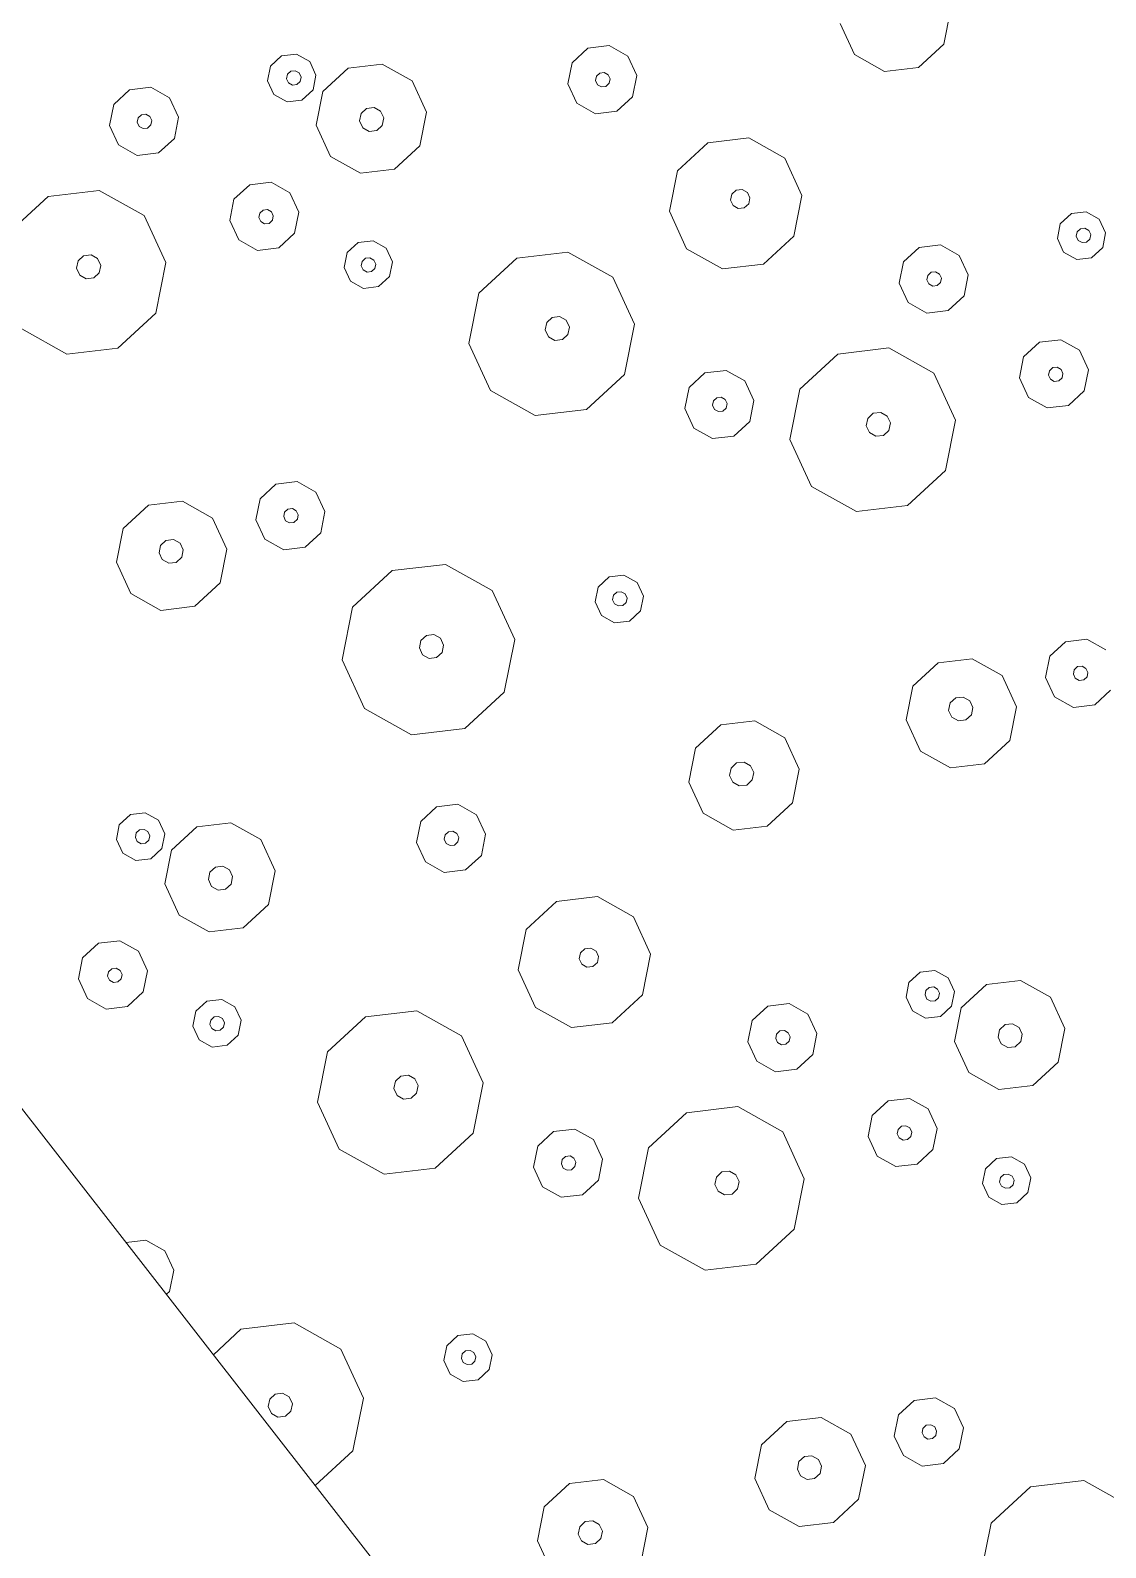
# Model space of a CAD drawing. Header units: metres. Extents: x -2858 to 512, y -1995 to 1252.
# Drawn here: x -578.044 to -575.568, y 424.418 to 427.91 of the extents above; entities that cross this region are included whole.
import ezdxf
from ezdxf.lldxf.tags import DXFTag

# ---------------------------------------------------------------- set-up
doc = ezdxf.new("R2010")
doc.units = ezdxf.units.M
doc.layers.add('Calque commun', color=7, linetype='Continuous')
doc.layers.add('Calque11', color=7, linetype='Continuous')
tags = doc.linetypes.add('HIDDENX2', pattern=[0.75, 0.5, -0.25]).pattern_tags.tags
tags[6:7] = [DXFTag(74, 4), DXFTag(75, 0), DXFTag(340, '0'), DXFTag(46, 1.0), DXFTag(50, 0.0), DXFTag(44, 0.0), DXFTag(45, 0.0)]
tags[4:5] = [DXFTag(74, 4), DXFTag(75, 0), DXFTag(340, '0'), DXFTag(46, 1.0), DXFTag(50, 0.0), DXFTag(44, 0.0), DXFTag(45, 0.0)]

# ---------------------------------------------------------------- blocks, each defined once
blk = doc.blocks.new('geometrebondepartleger')
at = {"layer": 'Calque11', "color": 7, "linetype": 'Continuous', "lineweight": 9}
blk.add_line((150.3457, 147.4392, 79), (130.1803, 35.9078, 79), dxfattribs=at)
blk = doc.blocks.new('pattern')
at = {"layer": 'Calque commun', "color": 54, "linetype": 'Continuous', "lineweight": 9}
for p, q in [((62.0987, 44.3588), (62.0719, 44.4795)), ((62.1914, 44.277), (62.0987, 44.3588)), ((62.4209, 44.3281), (62.3144, 44.2653)), ((62.3144, 44.2653), (62.1914, 44.277)), ((62.1737, 44.026), (62.1934, 44.0713)), ((62.1934, 44.0713), (62.236, 44.0965)), ((62.236, 44.0965), (62.2852, 44.0918)), ((62.2852, 44.0918), (62.3223, 44.0591)), ((62.2401, 44.0304), (62.249, 44.0356)), ((62.249, 44.0356), (62.2594, 44.0347)), ((62.3223, 44.0591), (62.333, 44.0108)), ((62.1845, 43.9777), (62.1737, 44.026)), ((62.2359, 44.0208), (62.2401, 44.0304)), ((62.2382, 44.0107), (62.2359, 44.0208)), ((62.246, 44.0038), (62.2382, 44.0107)), ((62.2563, 44.0028), (62.246, 44.0038)), ((62.2653, 44.0081), (62.2563, 44.0028)), ((62.2594, 44.0347), (62.2671, 44.0278)), ((62.2694, 44.0177), (62.2653, 44.0081)), ((62.2671, 44.0278), (62.2694, 44.0177)), ((62.333, 44.0108), (62.3134, 43.9654)), ((62.4085, 43.961), (62.4766, 44.0012)), ((62.4766, 44.0012), (62.5554, 43.9937)), ((62.2216, 43.945), (62.1845, 43.9777)), ((62.5554, 43.9937), (62.6147, 43.9413)), ((62.2708, 43.9403), (62.2216, 43.945)), ((62.3134, 43.9654), (62.2708, 43.9403)), ((62.377, 43.8884), (62.4085, 43.961)), ((62.6147, 43.9413), (62.6319, 43.8641)), ((62.3942, 43.8112), (62.377, 43.8884)), ((62.47, 43.871), (62.4769, 43.8869)), ((62.4738, 43.8541), (62.47, 43.871)), ((62.4769, 43.8869), (62.4918, 43.8957)), ((62.4918, 43.8957), (62.509, 43.894)), ((62.509, 43.894), (62.522, 43.8826)), ((62.5257, 43.8657), (62.5189, 43.8498)), ((62.522, 43.8826), (62.5257, 43.8657)), ((62.6319, 43.8641), (62.6004, 43.7915)), ((62.4867, 43.8427), (62.4738, 43.8541)), ((62.504, 43.841), (62.4867, 43.8427)), ((62.5189, 43.8498), (62.504, 43.841)), ((61.6474, 43.7716), (61.6612, 43.8033)), ((61.6612, 43.8033), (61.691, 43.8209)), ((61.691, 43.8209), (61.7255, 43.8176)), ((61.7255, 43.8176), (61.7514, 43.7947)), ((61.7514, 43.7947), (61.7589, 43.7609)), ((62.4535, 43.7588), (62.3942, 43.8112)), ((62.6004, 43.7915), (62.5323, 43.7513)), ((61.655, 43.7378), (61.6474, 43.7716)), ((61.6869, 43.7688), (61.691, 43.7783)), ((61.6891, 43.7587), (61.6869, 43.7688)), ((61.6969, 43.7518), (61.6891, 43.7587)), ((61.691, 43.7783), (61.7, 43.7836)), ((61.7, 43.7836), (61.7103, 43.7826)), ((61.7103, 43.7826), (61.7181, 43.7757)), ((61.7203, 43.7656), (61.7162, 43.7561)), ((61.7181, 43.7757), (61.7203, 43.7656)), ((61.7589, 43.7609), (61.7452, 43.7292)), ((62.5323, 43.7513), (62.4535, 43.7588)), ((61.6809, 43.7149), (61.655, 43.7378)), ((61.7073, 43.7508), (61.6969, 43.7518)), ((61.7162, 43.7561), (61.7073, 43.7508)), ((61.7452, 43.7292), (61.7154, 43.7116)), ((62.849, 43.6834), (62.9172, 43.7236)), ((61.7154, 43.7116), (61.6809, 43.7149)), ((61.3525, 43.6323), (61.4206, 43.6725)), ((61.4206, 43.6725), (61.4994, 43.665)), ((61.4994, 43.665), (61.5587, 43.6126)), ((62.8176, 43.6108), (62.849, 43.6834)), ((61.321, 43.5597), (61.3525, 43.6323)), ((62.9249, 43.6108), (62.9398, 43.6196)), ((62.9398, 43.6196), (62.957, 43.618)), ((62.957, 43.618), (62.97, 43.6065)), ((61.5587, 43.6126), (61.5759, 43.5354)), ((61.7202, 43.5666), (61.7628, 43.5918)), ((61.7628, 43.5918), (61.812, 43.5871)), ((61.812, 43.5871), (61.8491, 43.5543)), ((62.8348, 43.5336), (62.8176, 43.6108)), ((62.918, 43.595), (62.9249, 43.6108)), ((62.9218, 43.5781), (62.918, 43.595)), ((62.9738, 43.5897), (62.9669, 43.5738)), ((62.97, 43.6065), (62.9738, 43.5897)), ((63.0724, 43.5865), (63.041, 43.514)), ((61.3382, 43.4825), (61.321, 43.5597)), ((61.4212, 43.552), (61.4281, 43.5679)), ((61.425, 43.5351), (61.4212, 43.552)), ((61.4281, 43.5679), (61.443, 43.5767)), ((61.443, 43.5767), (61.4603, 43.575)), ((61.4603, 43.575), (61.4732, 43.5636)), ((61.477, 43.5467), (61.4701, 43.5308)), ((61.4732, 43.5636), (61.477, 43.5467)), ((61.7005, 43.5213), (61.7202, 43.5666)), ((61.8491, 43.5543), (61.8598, 43.5061)), ((62.9347, 43.5666), (62.9218, 43.5781)), ((62.952, 43.565), (62.9347, 43.5666)), ((62.9669, 43.5738), (62.952, 43.565)), ((61.438, 43.5237), (61.425, 43.5351)), ((61.4552, 43.522), (61.438, 43.5237)), ((61.4701, 43.5308), (61.4552, 43.522)), ((61.5759, 43.5354), (61.5444, 43.4628)), ((61.7113, 43.473), (61.7005, 43.5213)), ((61.7614, 43.5191), (61.7656, 43.5286)), ((61.7637, 43.5089), (61.7614, 43.5191)), ((61.7656, 43.5286), (61.7745, 43.5339)), ((61.7745, 43.5339), (61.7848, 43.5329)), ((61.7848, 43.5329), (61.7926, 43.526)), ((61.7949, 43.5159), (61.7907, 43.5064)), ((61.7926, 43.526), (61.7949, 43.5159)), ((62.8941, 43.4812), (62.8348, 43.5336)), ((63.041, 43.514), (62.9728, 43.4737)), ((61.3975, 43.4301), (61.3382, 43.4825)), ((61.7715, 43.5021), (61.7637, 43.5089)), ((61.7818, 43.5011), (61.7715, 43.5021)), ((61.7907, 43.5064), (61.7818, 43.5011)), ((61.8598, 43.5061), (61.8401, 43.4607)), ((62.9728, 43.4737), (62.8941, 43.4812)), ((61.5444, 43.4628), (61.4763, 43.4226)), ((61.7483, 43.4403), (61.7113, 43.473)), ((61.8401, 43.4607), (61.7976, 43.4356)), ((62.0106, 43.4158), (62.1128, 43.4762)), ((62.1128, 43.4762), (62.2309, 43.4649)), ((62.2309, 43.4649), (62.3198, 43.3864)), ((61.4763, 43.4226), (61.3975, 43.4301)), ((61.7976, 43.4356), (61.7483, 43.4403)), ((61.9634, 43.307), (62.0106, 43.4158)), ((61.445, 43.354), (61.4588, 43.3858)), ((61.4588, 43.3858), (61.4886, 43.4034)), ((61.4886, 43.4034), (61.5231, 43.4001)), ((61.5231, 43.4001), (61.549, 43.3772)), ((61.549, 43.3772), (61.5565, 43.3434)), ((62.3198, 43.3864), (62.3456, 43.2705)), ((61.4526, 43.3203), (61.445, 43.354)), ((61.4807, 43.3537), (61.4848, 43.3632)), ((61.4829, 43.3435), (61.4807, 43.3537)), ((61.4907, 43.3367), (61.4829, 43.3435)), ((61.4848, 43.3632), (61.4938, 43.3685)), ((61.4938, 43.3685), (61.5041, 43.3675)), ((61.51, 43.3409), (61.5011, 43.3357)), ((61.5041, 43.3675), (61.5119, 43.3606)), ((61.5141, 43.3505), (61.51, 43.3409)), ((61.5119, 43.3606), (61.5141, 43.3505)), ((61.5565, 43.3434), (61.5428, 43.3117)), ((61.4785, 43.2973), (61.4526, 43.3203)), ((61.5011, 43.3357), (61.4907, 43.3367)), ((61.5428, 43.3117), (61.513, 43.2941)), ((61.9892, 43.1911), (61.9634, 43.307)), ((62.1087, 43.2928), (62.1155, 43.3086)), ((62.1155, 43.3086), (62.1305, 43.3174)), ((62.1305, 43.3174), (62.1477, 43.3158)), ((62.1477, 43.3158), (62.1607, 43.3043)), ((62.1607, 43.3043), (62.1644, 43.2874)), ((61.513, 43.2941), (61.4785, 43.2973)), ((62.1124, 43.2759), (62.1087, 43.2928)), ((62.1254, 43.2644), (62.1124, 43.2759)), ((62.1575, 43.2716), (62.1426, 43.2628)), ((62.1644, 43.2874), (62.1575, 43.2716)), ((62.3456, 43.2705), (62.2984, 43.1617)), ((61.7421, 43.2148), (61.7847, 43.2399)), ((61.7847, 43.2399), (61.8339, 43.2352)), ((61.8339, 43.2352), (61.871, 43.2025)), ((62.1426, 43.2628), (62.1254, 43.2644)), ((61.7225, 43.1694), (61.7421, 43.2148)), ((61.871, 43.2025), (61.8817, 43.1542)), ((60.7028, 43.1913), (60.752, 43.1866)), ((60.752, 43.1866), (60.7891, 43.1539)), ((61.7332, 43.1212), (61.7225, 43.1694)), ((61.7847, 43.1643), (61.7888, 43.1738)), ((61.7869, 43.1542), (61.7847, 43.1643)), ((61.7888, 43.1738), (61.7977, 43.1791)), ((61.7977, 43.1791), (61.8081, 43.1781)), ((61.8081, 43.1781), (61.8158, 43.1712)), ((61.8158, 43.1712), (61.8181, 43.1611)), ((62.0781, 43.1126), (61.9892, 43.1911)), ((62.7918, 43.1509), (62.8216, 43.1685)), ((62.8216, 43.1685), (62.8561, 43.1652)), ((62.8561, 43.1652), (62.882, 43.1423)), ((60.7069, 43.1252), (60.7158, 43.1305)), ((60.7158, 43.1305), (60.7262, 43.1295)), ((60.7262, 43.1295), (60.734, 43.1226)), ((60.7891, 43.1539), (60.7999, 43.1056)), ((61.7947, 43.1473), (61.7869, 43.1542)), ((61.805, 43.1463), (61.7947, 43.1473)), ((61.814, 43.1516), (61.805, 43.1463)), ((61.8181, 43.1611), (61.814, 43.1516)), ((61.8817, 43.1542), (61.8621, 43.1089)), ((62.2984, 43.1617), (62.1963, 43.1013)), ((62.778, 43.1191), (62.7918, 43.1509)), ((62.82, 43.1258), (62.8289, 43.1311)), ((62.8289, 43.1311), (62.8392, 43.1301)), ((62.8392, 43.1301), (62.847, 43.1232)), ((62.882, 43.1423), (62.8895, 43.1085)), ((60.6513, 43.0725), (60.6406, 43.1208)), ((60.7028, 43.1156), (60.7069, 43.1252)), ((60.705, 43.1055), (60.7028, 43.1156)), ((60.7128, 43.0986), (60.705, 43.1055)), ((60.7231, 43.0977), (60.7128, 43.0986)), ((60.7321, 43.1029), (60.7231, 43.0977)), ((60.7362, 43.1125), (60.7321, 43.1029)), ((60.734, 43.1226), (60.7362, 43.1125)), ((60.7999, 43.1056), (60.7802, 43.0602)), ((60.8753, 43.0558), (60.9434, 43.096)), ((60.9434, 43.096), (61.0222, 43.0885)), ((61.7703, 43.0884), (61.7332, 43.1212)), ((61.8621, 43.1089), (61.8195, 43.0837)), ((62.1963, 43.1013), (62.0781, 43.1126)), ((62.7856, 43.0853), (62.778, 43.1191)), ((62.8158, 43.1163), (62.82, 43.1258)), ((62.8181, 43.1061), (62.8158, 43.1163)), ((62.8259, 43.0993), (62.8181, 43.1061)), ((62.8362, 43.0983), (62.8259, 43.0993)), ((62.8451, 43.1036), (62.8362, 43.0983)), ((62.8493, 43.1131), (62.8451, 43.1036)), ((62.847, 43.1232), (62.8493, 43.1131)), ((62.8895, 43.1085), (62.8758, 43.0767)), ((60.6884, 43.0398), (60.6513, 43.0725)), ((60.7802, 43.0602), (60.7376, 43.0351)), ((61.0222, 43.0885), (61.0815, 43.0361)), ((61.8195, 43.0837), (61.7703, 43.0884)), ((62.2864, 43.0398), (62.329, 43.0649)), ((62.329, 43.0649), (62.3782, 43.0603)), ((62.3782, 43.0603), (62.4153, 43.0275)), ((62.8115, 43.0624), (62.7856, 43.0853)), ((62.846, 43.0591), (62.8115, 43.0624)), ((62.8758, 43.0767), (62.846, 43.0591)), ((63.0635, 42.9965), (63.17, 43.0594)), ((63.17, 43.0594), (63.2877, 43.0482)), ((60.7376, 43.0351), (60.6884, 43.0398)), ((60.8438, 42.9832), (60.8753, 43.0558)), ((61.0815, 43.0361), (61.0987, 42.9589)), ((62.2668, 42.9944), (62.2864, 43.0398)), ((62.4153, 43.0275), (62.4261, 42.9793)), ((60.9437, 42.9817), (60.9586, 42.9905)), ((60.9586, 42.9905), (60.9758, 42.9889)), ((60.9758, 42.9889), (60.9888, 42.9774)), ((62.2775, 42.9462), (62.2668, 42.9944)), ((62.329, 42.9893), (62.3331, 42.9989)), ((62.3312, 42.9792), (62.329, 42.9893)), ((62.3331, 42.9989), (62.342, 43.0041)), ((62.342, 43.0041), (62.3524, 43.0031)), ((62.3524, 43.0031), (62.3602, 42.9963)), ((62.3602, 42.9963), (62.3624, 42.9861)), ((63.0144, 42.8831), (63.0635, 42.9965)), ((60.861, 42.906), (60.8438, 42.9832)), ((60.9368, 42.9658), (60.9437, 42.9817)), ((60.9406, 42.9489), (60.9368, 42.9658)), ((60.9926, 42.9605), (60.9857, 42.9446)), ((60.9888, 42.9774), (60.9926, 42.9605)), ((61.0987, 42.9589), (61.0672, 42.8863)), ((62.339, 42.9723), (62.3312, 42.9792)), ((62.3493, 42.9713), (62.339, 42.9723)), ((62.3583, 42.9766), (62.3493, 42.9713)), ((62.3624, 42.9861), (62.3583, 42.9766)), ((62.4261, 42.9793), (62.4064, 42.9339)), ((60.9536, 42.9375), (60.9406, 42.9489)), ((60.9708, 42.9358), (60.9536, 42.9375)), ((60.9857, 42.9446), (60.9708, 42.9358)), ((62.3146, 42.9135), (62.2775, 42.9462)), ((62.4064, 42.9339), (62.3638, 42.9088)), ((60.9203, 42.8536), (60.861, 42.906)), ((61.0672, 42.8863), (60.9991, 42.8461)), ((62.3638, 42.9088), (62.3146, 42.9135)), ((63.0412, 42.7625), (63.0144, 42.8831)), ((63.1756, 42.8674), (63.1825, 42.8833)), ((63.1825, 42.8833), (63.1974, 42.8921)), ((63.1974, 42.8921), (63.2146, 42.8904)), ((63.2146, 42.8904), (63.2276, 42.879)), ((60.9991, 42.8461), (60.9203, 42.8536)), ((61.8615, 42.8078), (61.9432, 42.8561)), ((61.9432, 42.8561), (62.0378, 42.8471)), ((63.1793, 42.8505), (63.1756, 42.8674)), ((63.1923, 42.8391), (63.1793, 42.8505)), ((63.2313, 42.8621), (63.2244, 42.8462)), ((63.2276, 42.879), (63.2313, 42.8621)), ((61.3159, 42.7782), (61.384, 42.8184)), ((61.384, 42.8184), (61.4627, 42.8109)), ((62.0378, 42.8471), (62.1089, 42.7843)), ((63.2095, 42.8374), (63.1923, 42.8391)), ((63.2244, 42.8462), (63.2095, 42.8374)), ((61.4627, 42.8109), (61.522, 42.7586)), ((61.8237, 42.7207), (61.8615, 42.8078)), ((62.1089, 42.7843), (62.1296, 42.6916)), ((61.2844, 42.7056), (61.3159, 42.7782)), ((61.522, 42.7586), (61.5392, 42.6813)), ((62.339, 42.7179), (62.4412, 42.7782)), ((62.4412, 42.7782), (62.5594, 42.767)), ((62.5594, 42.767), (62.6483, 42.6884)), ((63.1339, 42.6807), (63.0412, 42.7625)), ((61.3917, 42.7056), (61.4066, 42.7144)), ((61.4066, 42.7144), (61.4238, 42.7128)), ((61.4238, 42.7128), (61.4368, 42.7013)), ((61.8444, 42.6281), (61.8237, 42.7207)), ((61.94, 42.7094), (61.9455, 42.7221)), ((61.943, 42.6958), (61.94, 42.7094)), ((61.9455, 42.7221), (61.9574, 42.7291)), ((61.9574, 42.7291), (61.9712, 42.7278)), ((61.9712, 42.7278), (61.9816, 42.7186)), ((61.9816, 42.7186), (61.9846, 42.7051)), ((62.2918, 42.609), (62.339, 42.7179)), ((60.187, 42.6614), (60.2296, 42.6866)), ((60.2296, 42.6866), (60.2788, 42.6819)), ((60.2788, 42.6819), (60.3159, 42.6492)), ((61.3016, 42.6284), (61.2844, 42.7056)), ((61.3848, 42.6898), (61.3917, 42.7056)), ((61.3886, 42.6729), (61.3848, 42.6898)), ((61.4406, 42.6845), (61.4337, 42.6686)), ((61.4368, 42.7013), (61.4406, 42.6845)), ((61.5392, 42.6813), (61.5078, 42.6088)), ((61.9534, 42.6867), (61.943, 42.6958)), ((61.9671, 42.6854), (61.9534, 42.6867)), ((61.9791, 42.6924), (61.9671, 42.6854)), ((61.9846, 42.7051), (61.9791, 42.6924)), ((62.1296, 42.6916), (62.0918, 42.6045)), ((62.6483, 42.6884), (62.6741, 42.5726)), ((63.2197, 42.6725), (63.1339, 42.6807)), ((60.1674, 42.6161), (60.187, 42.6614)), ((60.3159, 42.6492), (60.3266, 42.6009)), ((61.4016, 42.6614), (61.3886, 42.6729)), ((61.4188, 42.6598), (61.4016, 42.6614)), ((61.4337, 42.6686), (61.4188, 42.6598)), ((60.1781, 42.5678), (60.1674, 42.6161)), ((60.2283, 42.6139), (60.2324, 42.6234)), ((60.2305, 42.6037), (60.2283, 42.6139)), ((60.2324, 42.6234), (60.2413, 42.6287)), ((60.2413, 42.6287), (60.2517, 42.6277)), ((60.2517, 42.6277), (60.2595, 42.6208)), ((60.2617, 42.6107), (60.2576, 42.6012)), ((60.2595, 42.6208), (60.2617, 42.6107)), ((61.3609, 42.576), (61.3016, 42.6284)), ((61.5078, 42.6088), (61.4397, 42.5685)), ((61.9155, 42.5652), (61.8444, 42.6281)), ((62.0918, 42.6045), (62.01, 42.5562)), ((62.3176, 42.4932), (62.2918, 42.609)), ((62.4371, 42.5948), (62.444, 42.6107)), ((62.444, 42.6107), (62.4589, 42.6195)), ((62.4589, 42.6195), (62.4761, 42.6178)), ((62.4761, 42.6178), (62.4891, 42.6064)), ((62.4891, 42.6064), (62.4929, 42.5895)), ((60.2383, 42.5969), (60.2305, 42.6037)), ((60.2486, 42.5959), (60.2383, 42.5969)), ((60.2576, 42.6012), (60.2486, 42.5959)), ((60.3266, 42.6009), (60.307, 42.5555)), ((60.4774, 42.5106), (60.5796, 42.571)), ((60.5796, 42.571), (60.6977, 42.5597)), ((61.4397, 42.5685), (61.3609, 42.576)), ((62.4409, 42.5779), (62.4371, 42.5948)), ((62.4539, 42.5665), (62.4409, 42.5779)), ((62.486, 42.5736), (62.4711, 42.5648)), ((62.4929, 42.5895), (62.486, 42.5736)), ((62.6741, 42.5726), (62.6269, 42.4637)), ((60.2152, 42.5351), (60.1781, 42.5678)), ((60.2644, 42.5304), (60.2152, 42.5351)), ((60.307, 42.5555), (60.2644, 42.5304)), ((60.6977, 42.5597), (60.7867, 42.4812)), ((62.01, 42.5562), (61.9155, 42.5652)), ((62.4711, 42.5648), (62.4539, 42.5665)), ((60.4302, 42.4018), (60.4774, 42.5106)), ((63.1359, 42.475), (63.1785, 42.5001)), ((63.1785, 42.5001), (63.1884, 42.4992)), ((59.9119, 42.4488), (59.9256, 42.4806)), ((59.9256, 42.4806), (59.9554, 42.4982)), ((59.9554, 42.4982), (59.9899, 42.4949)), ((59.9899, 42.4949), (60.0158, 42.472)), ((60.0158, 42.472), (60.0234, 42.4382)), ((60.7867, 42.4812), (60.8125, 42.3653)), ((62.4066, 42.4147), (62.3176, 42.4932)), ((63.1162, 42.4296), (63.1359, 42.475)), ((59.9194, 42.4151), (59.9119, 42.4488)), ((59.9475, 42.4485), (59.9516, 42.458)), ((59.9498, 42.4383), (59.9475, 42.4485)), ((59.9576, 42.4315), (59.9498, 42.4383)), ((59.9516, 42.458), (59.9606, 42.4633)), ((59.9679, 42.4305), (59.9576, 42.4315)), ((59.9606, 42.4633), (59.9709, 42.4623)), ((59.9768, 42.4358), (59.9679, 42.4305)), ((59.9709, 42.4623), (59.9787, 42.4554)), ((59.981, 42.4453), (59.9768, 42.4358)), ((59.9787, 42.4554), (59.981, 42.4453)), ((60.0234, 42.4382), (60.0096, 42.4065)), ((62.6269, 42.4637), (62.5247, 42.4034)), ((63.127, 42.3813), (63.1162, 42.4296)), ((59.9453, 42.3922), (59.9194, 42.4151)), ((60.0096, 42.4065), (59.9798, 42.3889)), ((60.456, 42.2859), (60.4302, 42.4018)), ((60.5755, 42.3876), (60.5824, 42.4034)), ((60.5824, 42.4034), (60.5973, 42.4122)), ((60.5973, 42.4122), (60.6145, 42.4106)), ((60.6145, 42.4106), (60.6275, 42.3991)), ((60.6275, 42.3991), (60.6312, 42.3822)), ((62.5247, 42.4034), (62.4066, 42.4147)), ((59.9798, 42.3889), (59.9453, 42.3922)), ((60.5793, 42.3707), (60.5755, 42.3876)), ((60.5922, 42.3592), (60.5793, 42.3707)), ((60.6244, 42.3664), (60.6095, 42.3576)), ((60.6312, 42.3822), (60.6244, 42.3664)), ((60.8125, 42.3653), (60.7653, 42.2565)), ((61.9094, 42.3405), (61.952, 42.3657)), ((61.952, 42.3657), (62.0012, 42.361)), ((62.0012, 42.361), (62.0382, 42.3282)), ((63.1616, 42.3508), (63.127, 42.3813)), ((60.209, 42.3096), (60.2515, 42.3347)), ((60.2515, 42.3347), (60.3007, 42.33)), ((60.3007, 42.33), (60.3378, 42.2973)), ((60.6095, 42.3576), (60.5922, 42.3592)), ((61.8897, 42.2952), (61.9094, 42.3405)), ((62.0382, 42.3282), (62.049, 42.28)), ((60.1893, 42.2642), (60.209, 42.3096)), ((60.3378, 42.2973), (60.3486, 42.249)), ((61.9005, 42.2469), (61.8897, 42.2952)), ((61.9519, 42.29), (61.956, 42.2996)), ((61.9542, 42.2799), (61.9519, 42.29)), ((61.956, 42.2996), (61.965, 42.3048)), ((61.965, 42.3048), (61.9753, 42.3039)), ((61.9753, 42.3039), (61.9831, 42.297)), ((61.9831, 42.297), (61.9854, 42.2868)), ((60.2, 42.216), (60.1893, 42.2642)), ((60.2515, 42.2591), (60.2556, 42.2686)), ((60.2537, 42.249), (60.2515, 42.2591)), ((60.2556, 42.2686), (60.2646, 42.2739)), ((60.2646, 42.2739), (60.2749, 42.2729)), ((60.2749, 42.2729), (60.2827, 42.266)), ((60.2849, 42.2559), (60.2808, 42.2464)), ((60.2827, 42.266), (60.2849, 42.2559)), ((60.545, 42.2074), (60.456, 42.2859)), ((60.7653, 42.2565), (60.6631, 42.1962)), ((61.2586, 42.2457), (61.2884, 42.2633)), ((61.2884, 42.2633), (61.3229, 42.26)), ((61.3229, 42.26), (61.3488, 42.2371)), ((61.962, 42.273), (61.9542, 42.2799)), ((61.9723, 42.272), (61.962, 42.273)), ((61.9812, 42.2773), (61.9723, 42.272)), ((61.9854, 42.2868), (61.9812, 42.2773)), ((62.049, 42.28), (62.0293, 42.2346)), ((60.2615, 42.2421), (60.2537, 42.249)), ((60.2719, 42.2411), (60.2615, 42.2421)), ((60.2808, 42.2464), (60.2719, 42.2411)), ((60.3486, 42.249), (60.3289, 42.2037)), ((61.2449, 42.2139), (61.2586, 42.2457)), ((61.2826, 42.2111), (61.2868, 42.2206)), ((61.2868, 42.2206), (61.2957, 42.2259)), ((61.2957, 42.2259), (61.3061, 42.2249)), ((61.3061, 42.2249), (61.3138, 42.218)), ((61.3488, 42.2371), (61.3564, 42.2033)), ((61.9375, 42.2142), (61.9005, 42.2469)), ((62.0293, 42.2346), (61.9868, 42.2095)), ((62.6037, 42.2069), (62.6335, 42.2245)), ((62.6335, 42.2245), (62.668, 42.2213)), ((62.668, 42.2213), (62.6939, 42.1984)), ((60.2371, 42.1832), (60.2, 42.216)), ((60.3289, 42.2037), (60.2863, 42.1785)), ((60.6631, 42.1962), (60.545, 42.2074)), ((61.2524, 42.1801), (61.2449, 42.2139)), ((61.2849, 42.2009), (61.2826, 42.2111)), ((61.2927, 42.1941), (61.2849, 42.2009)), ((61.303, 42.1931), (61.2927, 42.1941)), ((61.312, 42.1984), (61.303, 42.1931)), ((61.3161, 42.2079), (61.312, 42.1984)), ((61.3138, 42.218), (61.3161, 42.2079)), ((61.3564, 42.2033), (61.3426, 42.1715)), ((61.9868, 42.2095), (61.9375, 42.2142)), ((62.5899, 42.1752), (62.6037, 42.2069)), ((62.6335, 42.182), (62.6424, 42.1872)), ((62.6424, 42.1872), (62.6528, 42.1863)), ((62.6528, 42.1863), (62.6606, 42.1794)), ((62.6939, 42.1984), (62.7014, 42.1646)), ((60.2863, 42.1785), (60.2371, 42.1832)), ((60.7533, 42.1346), (60.7958, 42.1598)), ((60.7958, 42.1598), (60.8451, 42.1551)), ((60.8451, 42.1551), (60.8821, 42.1223)), ((61.2783, 42.1572), (61.2524, 42.1801)), ((61.3128, 42.154), (61.2783, 42.1572)), ((61.3426, 42.1715), (61.3128, 42.154)), ((61.5303, 42.0913), (61.6368, 42.1542)), ((61.6368, 42.1542), (61.7598, 42.1425)), ((62.5975, 42.1414), (62.5899, 42.1752)), ((62.6294, 42.1724), (62.6335, 42.182)), ((62.6316, 42.1623), (62.6294, 42.1724)), ((62.6394, 42.1554), (62.6316, 42.1623)), ((62.6498, 42.1544), (62.6394, 42.1554)), ((62.6587, 42.1597), (62.6498, 42.1544)), ((62.6628, 42.1693), (62.6587, 42.1597)), ((62.6606, 42.1794), (62.6628, 42.1693)), ((62.7014, 42.1646), (62.6877, 42.1328)), ((60.7336, 42.0893), (60.7533, 42.1346)), ((60.8821, 42.1223), (60.8929, 42.0741)), ((61.7598, 42.1425), (61.8525, 42.0606)), ((62.6234, 42.1185), (62.5975, 42.1414)), ((62.6579, 42.1152), (62.6234, 42.1185)), ((62.6877, 42.1328), (62.6579, 42.1152)), ((60.7443, 42.041), (60.7336, 42.0893)), ((60.7958, 42.0841), (60.7999, 42.0937)), ((60.798, 42.074), (60.7958, 42.0841)), ((60.7999, 42.0937), (60.8089, 42.0989)), ((60.8089, 42.0989), (60.8192, 42.0979)), ((60.8192, 42.0979), (60.827, 42.0911)), ((60.8292, 42.0809), (60.8251, 42.0714)), ((60.827, 42.0911), (60.8292, 42.0809)), ((61.4812, 41.9779), (61.5303, 42.0913)), ((60.8058, 42.0671), (60.798, 42.074)), ((60.8162, 42.0661), (60.8058, 42.0671)), ((60.8251, 42.0714), (60.8162, 42.0661)), ((60.8929, 42.0741), (60.8732, 42.0287)), ((61.8525, 42.0606), (61.8794, 41.94)), ((62.295, 42.0359), (62.3631, 42.0761)), ((62.3631, 42.0761), (62.4419, 42.0686)), ((62.4419, 42.0686), (62.5012, 42.0163)), ((60.7814, 42.0083), (60.7443, 42.041)), ((60.8732, 42.0287), (60.8306, 42.0036)), ((62.2635, 41.9633), (62.295, 42.0359)), ((62.5012, 42.0163), (62.5184, 41.939)), ((60.8306, 42.0036), (60.7814, 42.0083)), ((61.5081, 41.8573), (61.4812, 41.9779)), ((61.6424, 41.9622), (61.6493, 41.9781)), ((61.6493, 41.9781), (61.6642, 41.9869)), ((61.6642, 41.9869), (61.6814, 41.9852)), ((61.6814, 41.9852), (61.6944, 41.9738)), ((62.3706, 41.9715), (62.3855, 41.9803)), ((62.3855, 41.9803), (62.4028, 41.9787)), ((62.4028, 41.9787), (62.4157, 41.9672)), ((62.6627, 41.9703), (62.7053, 41.9954)), ((62.7053, 41.9954), (62.7545, 41.9907)), ((62.7545, 41.9907), (62.7916, 41.958)), ((60.3283, 41.9026), (60.4101, 41.9509)), ((60.4101, 41.9509), (60.5046, 41.9419)), ((60.5046, 41.9419), (60.5757, 41.8791)), ((61.6462, 41.9453), (61.6424, 41.9622)), ((61.6591, 41.9339), (61.6462, 41.9453)), ((61.6913, 41.941), (61.6764, 41.9322)), ((61.6981, 41.9569), (61.6913, 41.941)), ((61.6944, 41.9738), (61.6981, 41.9569)), ((62.2807, 41.8861), (62.2635, 41.9633)), ((62.3637, 41.9556), (62.3706, 41.9715)), ((62.3675, 41.9387), (62.3637, 41.9556)), ((62.4195, 41.9503), (62.4126, 41.9345)), ((62.4157, 41.9672), (62.4195, 41.9503)), ((62.643, 41.9249), (62.6627, 41.9703)), ((62.7916, 41.958), (62.8023, 41.9097)), ((59.7827, 41.873), (59.8508, 41.9132)), ((59.8508, 41.9132), (59.9296, 41.9057)), ((59.9296, 41.9057), (59.9889, 41.8534)), ((61.6764, 41.9322), (61.6591, 41.9339)), ((61.8794, 41.94), (61.8302, 41.8266)), ((62.3805, 41.9273), (62.3675, 41.9387)), ((62.3977, 41.9257), (62.3805, 41.9273)), ((62.4126, 41.9345), (62.3977, 41.9257)), ((62.5184, 41.939), (62.4869, 41.8665)), ((62.6538, 41.8766), (62.643, 41.9249)), ((62.7039, 41.9227), (62.7081, 41.9322)), ((62.7062, 41.9126), (62.7039, 41.9227)), ((62.714, 41.9057), (62.7062, 41.9126)), ((62.7081, 41.9322), (62.717, 41.9375)), ((62.7243, 41.9047), (62.714, 41.9057)), ((62.717, 41.9375), (62.7273, 41.9365)), ((62.7332, 41.91), (62.7243, 41.9047)), ((62.7273, 41.9365), (62.7351, 41.9297)), ((62.7374, 41.9195), (62.7332, 41.91)), ((62.7351, 41.9297), (62.7374, 41.9195)), ((62.8023, 41.9097), (62.7826, 41.8644)), ((60.2906, 41.8155), (60.3283, 41.9026)), ((60.5757, 41.8791), (60.5964, 41.7864)), ((60.8059, 41.8127), (60.908, 41.873)), ((60.908, 41.873), (61.0262, 41.8618)), ((62.34, 41.8337), (62.2807, 41.8861)), ((62.6908, 41.8439), (62.6538, 41.8766)), ((59.9889, 41.8534), (60.0061, 41.7761)), ((61.0262, 41.8618), (61.1151, 41.7832)), ((61.6007, 41.7755), (61.5081, 41.8573)), ((62.4869, 41.8665), (62.4188, 41.8262)), ((62.7401, 41.8392), (62.6908, 41.8439)), ((62.7826, 41.8644), (62.7401, 41.8392)), ((60.3112, 41.7229), (60.2906, 41.8155)), ((60.4068, 41.8042), (60.4123, 41.8169)), ((60.4098, 41.7906), (60.4068, 41.8042)), ((60.4123, 41.8169), (60.4242, 41.8239)), ((60.4242, 41.8239), (60.438, 41.8226)), ((60.438, 41.8226), (60.4484, 41.8134)), ((60.4484, 41.8134), (60.4514, 41.7999)), ((60.7587, 41.7038), (60.8059, 41.8127)), ((61.8302, 41.8266), (61.7238, 41.7637)), ((62.4188, 41.8262), (62.34, 41.8337)), ((62.4013, 41.7894), (62.4311, 41.807)), ((62.4311, 41.807), (62.4656, 41.8037)), ((62.4656, 41.8037), (62.4915, 41.7808)), ((60.0061, 41.7761), (59.9746, 41.7036)), ((60.4202, 41.7815), (60.4098, 41.7906)), ((60.434, 41.7802), (60.4202, 41.7815)), ((60.4459, 41.7872), (60.434, 41.7802)), ((60.4514, 41.7999), (60.4459, 41.7872)), ((60.5964, 41.7864), (60.5586, 41.6993)), ((61.1151, 41.7832), (61.1409, 41.6674)), ((61.7238, 41.7637), (61.6007, 41.7755)), ((62.3875, 41.7577), (62.4013, 41.7894)), ((62.4232, 41.7573), (62.4273, 41.7668)), ((62.4273, 41.7668), (62.4363, 41.7721)), ((62.4363, 41.7721), (62.4466, 41.7711)), ((62.4466, 41.7711), (62.4544, 41.7642)), ((62.4915, 41.7808), (62.499, 41.7471)), ((62.3951, 41.7239), (62.3875, 41.7577)), ((62.4254, 41.7472), (62.4232, 41.7573)), ((62.4332, 41.7403), (62.4254, 41.7472)), ((62.4436, 41.7393), (62.4332, 41.7403)), ((62.4525, 41.7446), (62.4436, 41.7393)), ((62.4566, 41.7541), (62.4525, 41.7446)), ((62.4544, 41.7642), (62.4566, 41.7541)), ((62.499, 41.7471), (62.4853, 41.7153)), ((60.3824, 41.66), (60.3112, 41.7229)), ((60.5586, 41.6993), (60.4769, 41.651)), ((60.7845, 41.588), (60.7587, 41.7038)), ((60.9039, 41.6896), (60.9108, 41.7055)), ((60.9108, 41.7055), (60.9257, 41.7143)), ((60.9257, 41.7143), (60.943, 41.7126)), ((60.943, 41.7126), (60.9559, 41.7012)), ((60.9559, 41.7012), (60.9597, 41.6843)), ((62.421, 41.701), (62.3951, 41.7239)), ((62.4555, 41.6977), (62.421, 41.701)), ((62.4853, 41.7153), (62.4555, 41.6977)), ((60.9077, 41.6727), (60.9039, 41.6896)), ((60.9207, 41.6613), (60.9077, 41.6727)), ((60.9379, 41.6596), (60.9207, 41.6613)), ((60.9528, 41.6684), (60.9379, 41.6596)), ((60.9597, 41.6843), (60.9528, 41.6684)), ((61.1409, 41.6674), (61.0937, 41.5585)), ((60.4769, 41.651), (60.3824, 41.66)), ((61.6027, 41.5698), (61.6453, 41.5949)), ((61.6453, 41.5949), (61.6945, 41.5902)), ((60.8734, 41.5095), (60.7845, 41.588)), ((61.0937, 41.5585), (60.9915, 41.4982)), ((61.5831, 41.5244), (61.6027, 41.5698)), ((61.6945, 41.5902), (61.7316, 41.5575)), ((61.7316, 41.5575), (61.7424, 41.5092)), ((61.5938, 41.4762), (61.5831, 41.5244)), ((61.6453, 41.5193), (61.6494, 41.5288)), ((61.6494, 41.5288), (61.6583, 41.5341)), ((61.6583, 41.5341), (61.6687, 41.5331)), ((61.6687, 41.5331), (61.6765, 41.5262)), ((61.6765, 41.5262), (61.6787, 41.5161)), ((60.9915, 41.4982), (60.8734, 41.5095)), ((61.6475, 41.5092), (61.6453, 41.5193)), ((61.6553, 41.5023), (61.6475, 41.5092)), ((61.6656, 41.5013), (61.6553, 41.5023)), ((61.6746, 41.5066), (61.6656, 41.5013)), ((61.6787, 41.5161), (61.6746, 41.5066)), ((61.7424, 41.5092), (61.7227, 41.4639)), ((61.8178, 41.4594), (61.8859, 41.4996)), ((61.8859, 41.4996), (61.9647, 41.4921)), ((61.9647, 41.4921), (62.024, 41.4398)), ((60.3762, 41.4353), (60.4188, 41.4605)), ((60.4188, 41.4605), (60.468, 41.4558)), ((60.468, 41.4558), (60.5051, 41.423)), ((61.6309, 41.4434), (61.5938, 41.4762)), ((61.7227, 41.4639), (61.6801, 41.4387)), ((61.7863, 41.3868), (61.8178, 41.4594)), ((60.3565, 41.39), (60.3762, 41.4353)), ((60.5051, 41.423), (60.5158, 41.3748)), ((61.6801, 41.4387), (61.6309, 41.4434)), ((62.024, 41.4398), (62.0412, 41.3626)), ((60.3673, 41.3417), (60.3565, 41.39)), ((60.4187, 41.3848), (60.4229, 41.3944)), ((60.421, 41.3747), (60.4187, 41.3848)), ((60.4229, 41.3944), (60.4318, 41.3996)), ((60.4318, 41.3996), (60.4421, 41.3987)), ((60.4421, 41.3987), (60.4499, 41.3918)), ((60.4522, 41.3817), (60.4481, 41.3721)), ((60.4499, 41.3918), (60.4522, 41.3817)), ((61.8035, 41.3096), (61.7863, 41.3868)), ((61.8793, 41.3695), (61.8862, 41.3853)), ((61.8862, 41.3853), (61.9011, 41.3941)), ((61.9011, 41.3941), (61.9183, 41.3925)), ((61.9183, 41.3925), (61.9313, 41.381)), ((60.4288, 41.3678), (60.421, 41.3747)), ((60.4391, 41.3668), (60.4288, 41.3678)), ((60.4481, 41.3721), (60.4391, 41.3668)), ((60.5158, 41.3748), (60.4962, 41.3294)), ((61.8831, 41.3526), (61.8793, 41.3695)), ((61.8961, 41.3411), (61.8831, 41.3526)), ((61.9282, 41.3483), (61.9133, 41.3395)), ((61.9351, 41.3642), (61.9282, 41.3483)), ((61.9313, 41.381), (61.9351, 41.3642)), ((62.0412, 41.3626), (62.0097, 41.29)), ((60.4044, 41.309), (60.3673, 41.3417)), ((60.4962, 41.3294), (60.4536, 41.3043)), ((61.0705, 41.3018), (61.1003, 41.3193)), ((61.1003, 41.3193), (61.1348, 41.3161)), ((61.1348, 41.3161), (61.1607, 41.2932)), ((61.9133, 41.3395), (61.8961, 41.3411)), ((60.4536, 41.3043), (60.4044, 41.309)), ((61.0568, 41.27), (61.0705, 41.3018)), ((61.0962, 41.2673), (61.1003, 41.2768)), ((61.1003, 41.2768), (61.1093, 41.2821)), ((61.1093, 41.2821), (61.1196, 41.2811)), ((61.1196, 41.2811), (61.1274, 41.2742)), ((61.1607, 41.2932), (61.1683, 41.2594)), ((61.8628, 41.2573), (61.8035, 41.3096)), ((62.0097, 41.29), (61.9416, 41.2498)), ((61.0643, 41.2362), (61.0568, 41.27)), ((61.0985, 41.2571), (61.0962, 41.2673)), ((61.1062, 41.2502), (61.0985, 41.2571)), ((61.1166, 41.2493), (61.1062, 41.2502)), ((61.1255, 41.2545), (61.1166, 41.2493)), ((61.1297, 41.2641), (61.1255, 41.2545)), ((61.1274, 41.2742), (61.1297, 41.2641)), ((61.1683, 41.2594), (61.1545, 41.2276)), ((61.9416, 41.2498), (61.8628, 41.2573)), ((61.0902, 41.2133), (61.0643, 41.2362)), ((61.1247, 41.21), (61.0902, 41.2133)), ((61.1545, 41.2276), (61.1247, 41.21)), ((60.7618, 41.1307), (60.8299, 41.1709)), ((60.8299, 41.1709), (60.9087, 41.1634)), ((60.9087, 41.1634), (60.968, 41.1111)), ((60.7303, 41.0581), (60.7618, 41.1307)), ((60.968, 41.1111), (60.9852, 41.0338)), ((60.8374, 41.0663), (60.8523, 41.0751)), ((60.8523, 41.0751), (60.8696, 41.0735)), ((60.8696, 41.0735), (60.8825, 41.062)), ((61.1295, 41.0651), (61.1721, 41.0902)), ((61.1721, 41.0902), (61.2213, 41.0855)), ((61.2213, 41.0855), (61.2584, 41.0528)), ((60.7475, 40.9809), (60.7303, 41.0581)), ((60.8306, 41.0504), (60.8374, 41.0663)), ((60.8343, 41.0336), (60.8306, 41.0504)), ((60.8473, 41.0221), (60.8343, 41.0336)), ((60.8863, 41.0451), (60.8794, 41.0293)), ((60.8825, 41.062), (60.8863, 41.0451)), ((60.9852, 41.0338), (60.9537, 40.9613)), ((61.1099, 41.0197), (61.1295, 41.0651)), ((61.1749, 41.027), (61.1838, 41.0323)), ((61.1838, 41.0323), (61.1942, 41.0313)), ((61.2584, 41.0528), (61.2691, 41.0045)), ((60.8645, 41.0205), (60.8473, 41.0221)), ((60.8794, 41.0293), (60.8645, 41.0205)), ((61.1206, 40.9714), (61.1099, 41.0197)), ((61.1708, 41.0175), (61.1749, 41.027)), ((61.173, 41.0074), (61.1708, 41.0175)), ((61.1808, 41.0005), (61.173, 41.0074)), ((61.1911, 40.9995), (61.1808, 41.0005)), ((61.2001, 41.0048), (61.1911, 40.9995)), ((61.1942, 41.0313), (61.202, 41.0245)), ((61.2042, 41.0143), (61.2001, 41.0048)), ((61.202, 41.0245), (61.2042, 41.0143)), ((61.2691, 41.0045), (61.2495, 40.9592)), ((60.8068, 40.9286), (60.7475, 40.9809)), ((61.1577, 40.9387), (61.1206, 40.9714)), ((61.4199, 40.9143), (61.5221, 40.9746)), ((61.5221, 40.9746), (61.6402, 40.9634)), ((61.6402, 40.9634), (61.7292, 40.8848)), ((60.8856, 40.921), (60.8068, 40.9286)), ((60.9537, 40.9613), (60.8856, 40.921)), ((61.2069, 40.934), (61.1577, 40.9387)), ((61.2495, 40.9592), (61.2069, 40.934)), ((60.8681, 40.8842), (60.8979, 40.9018)), ((60.8979, 40.9018), (60.9324, 40.8985)), ((60.9324, 40.8985), (60.9583, 40.8756)), ((61.3727, 40.8054), (61.4199, 40.9143)), ((60.8544, 40.8525), (60.8681, 40.8842)), ((60.89, 40.8521), (60.8941, 40.8616)), ((60.8941, 40.8616), (60.9031, 40.8669)), ((60.9031, 40.8669), (60.9134, 40.8659)), ((60.9134, 40.8659), (60.9212, 40.8591)), ((60.9212, 40.8591), (60.9235, 40.8489)), ((60.9583, 40.8756), (60.9659, 40.8419)), ((61.7292, 40.8848), (61.755, 40.769)), ((60.8619, 40.8187), (60.8544, 40.8525)), ((60.8923, 40.842), (60.89, 40.8521)), ((60.9001, 40.8351), (60.8923, 40.842)), ((60.9104, 40.8341), (60.9001, 40.8351)), ((60.9193, 40.8394), (60.9104, 40.8341)), ((60.9235, 40.8489), (60.9193, 40.8394)), ((60.9659, 40.8419), (60.9521, 40.8101)), ((60.8878, 40.7958), (60.8619, 40.8187)), ((60.9223, 40.7925), (60.8878, 40.7958)), ((60.9521, 40.8101), (60.9223, 40.7925)), ((61.3985, 40.6896), (61.3727, 40.8054)), ((61.518, 40.7912), (61.5249, 40.8071)), ((61.5217, 40.7743), (61.518, 40.7912)), ((61.5249, 40.8071), (61.5398, 40.8159)), ((61.5398, 40.8159), (61.557, 40.8142)), ((61.557, 40.8142), (61.57, 40.8028)), ((61.57, 40.8028), (61.5737, 40.7859)), ((61.5347, 40.7629), (61.5217, 40.7743)), ((61.5519, 40.7612), (61.5347, 40.7629)), ((61.5669, 40.77), (61.5519, 40.7612)), ((61.5737, 40.7859), (61.5669, 40.77)), ((61.1515, 40.7132), (61.194, 40.7384)), ((61.194, 40.7384), (61.2432, 40.7337)), ((61.2432, 40.7337), (61.2803, 40.701)), ((61.1318, 40.6679), (61.1515, 40.7132)), ((61.2803, 40.701), (61.2911, 40.6527)), ((61.4875, 40.611), (61.3985, 40.6896)), ((61.1425, 40.6196), (61.1318, 40.6679)), ((61.194, 40.6627), (61.1981, 40.6723)), ((61.1962, 40.6526), (61.194, 40.6627)), ((61.204, 40.6457), (61.1962, 40.6526)), ((61.1981, 40.6723), (61.2071, 40.6775)), ((61.2071, 40.6775), (61.2174, 40.6766)), ((61.2233, 40.65), (61.2144, 40.6447)), ((61.2174, 40.6766), (61.2252, 40.6697)), ((61.2274, 40.6595), (61.2233, 40.65)), ((61.2252, 40.6697), (61.2274, 40.6595)), ((61.2911, 40.6527), (61.2714, 40.6073)), ((61.1796, 40.5869), (61.1425, 40.6196)), ((61.2144, 40.6447), (61.204, 40.6457)), ((61.2288, 40.5822), (61.1796, 40.5869)), ((61.2714, 40.6073), (61.2288, 40.5822)), ((61.6056, 40.5998), (61.4875, 40.611))]:
    blk.add_line(p, q, dxfattribs=at)
at = {"layer": 'Calque commun', "color": 7, "linetype": 'Continuous', "lineweight": 9}
mesh = blk.add_polyface(dxfattribs=at)
corners = [(70.8497, 113.5412), (53.8349, 19.1692), (74.7282, 106.3237), (76.0435, 113.5984), (74.769, 106.1763), (58.8077, 18.2701), (114.1703, 105.207), (114.1703, 98.5387)]
mesh.append_faces([[corners[k] for k in face] for face in [(3, 4, 6)]], dxfattribs={"vtx0": -1, "vtx1": -1, "color": 7})
mesh.append_faces([[corners[k] for k in face] for face in [(3, 2, 4)]], dxfattribs={"vtx0": -1, "vtx2": -1, "color": 7})
mesh.append_faces([[corners[k] for k in face] for face in [(5, 2, 1)]], dxfattribs={"vtx1": -1, "color": 7})
mesh.append_faces([[corners[k] for k in face] for face in [(0, 1, 2), (3, 0, 2)]], dxfattribs={"vtx1": -1, "vtx2": -1, "color": 7})
mesh.append_faces([[corners[k] for k in face] for face in [(4, 7, 6)]], dxfattribs={"vtx2": -1, "color": 7})

msp = doc.modelspace()

# ---------------------------------------------------------------- linework, layer by layer
at = {"layer": 'Calque commun', "color": 3, "linetype": 'HIDDENX2', "lineweight": 18, "extrusion": (0, 0, -1)}
for centre, radius, start, end in [((492.6784, 547.6026), 120.3746, 259.883419, 322.052272), ((494.5277, 544.1418), 162.6468, 258.823451, 321.396966), ((494.5277, 544.1418), 162.6468, 258.823451, 321.396966), ((494.5277, 544.1418), 162.6468, 258.823451, 321.396966)]:
    msp.add_arc(centre, radius, start, end, dxfattribs=at)

# ---------------------------------------------------------------- block references
at = {"layer": 'Calque commun', "color": 0, "linetype": 'ByBlock', "lineweight": -2, "rotation": 228.1617603435354}
for name, p in [('geometrebondepartleger', (-528.8356, 560.3039)), ('pattern', (-567.2453, 500.4263))]:
    msp.add_blockref(name, p, dxfattribs=at)

doc.saveas('drawing.dxf')
